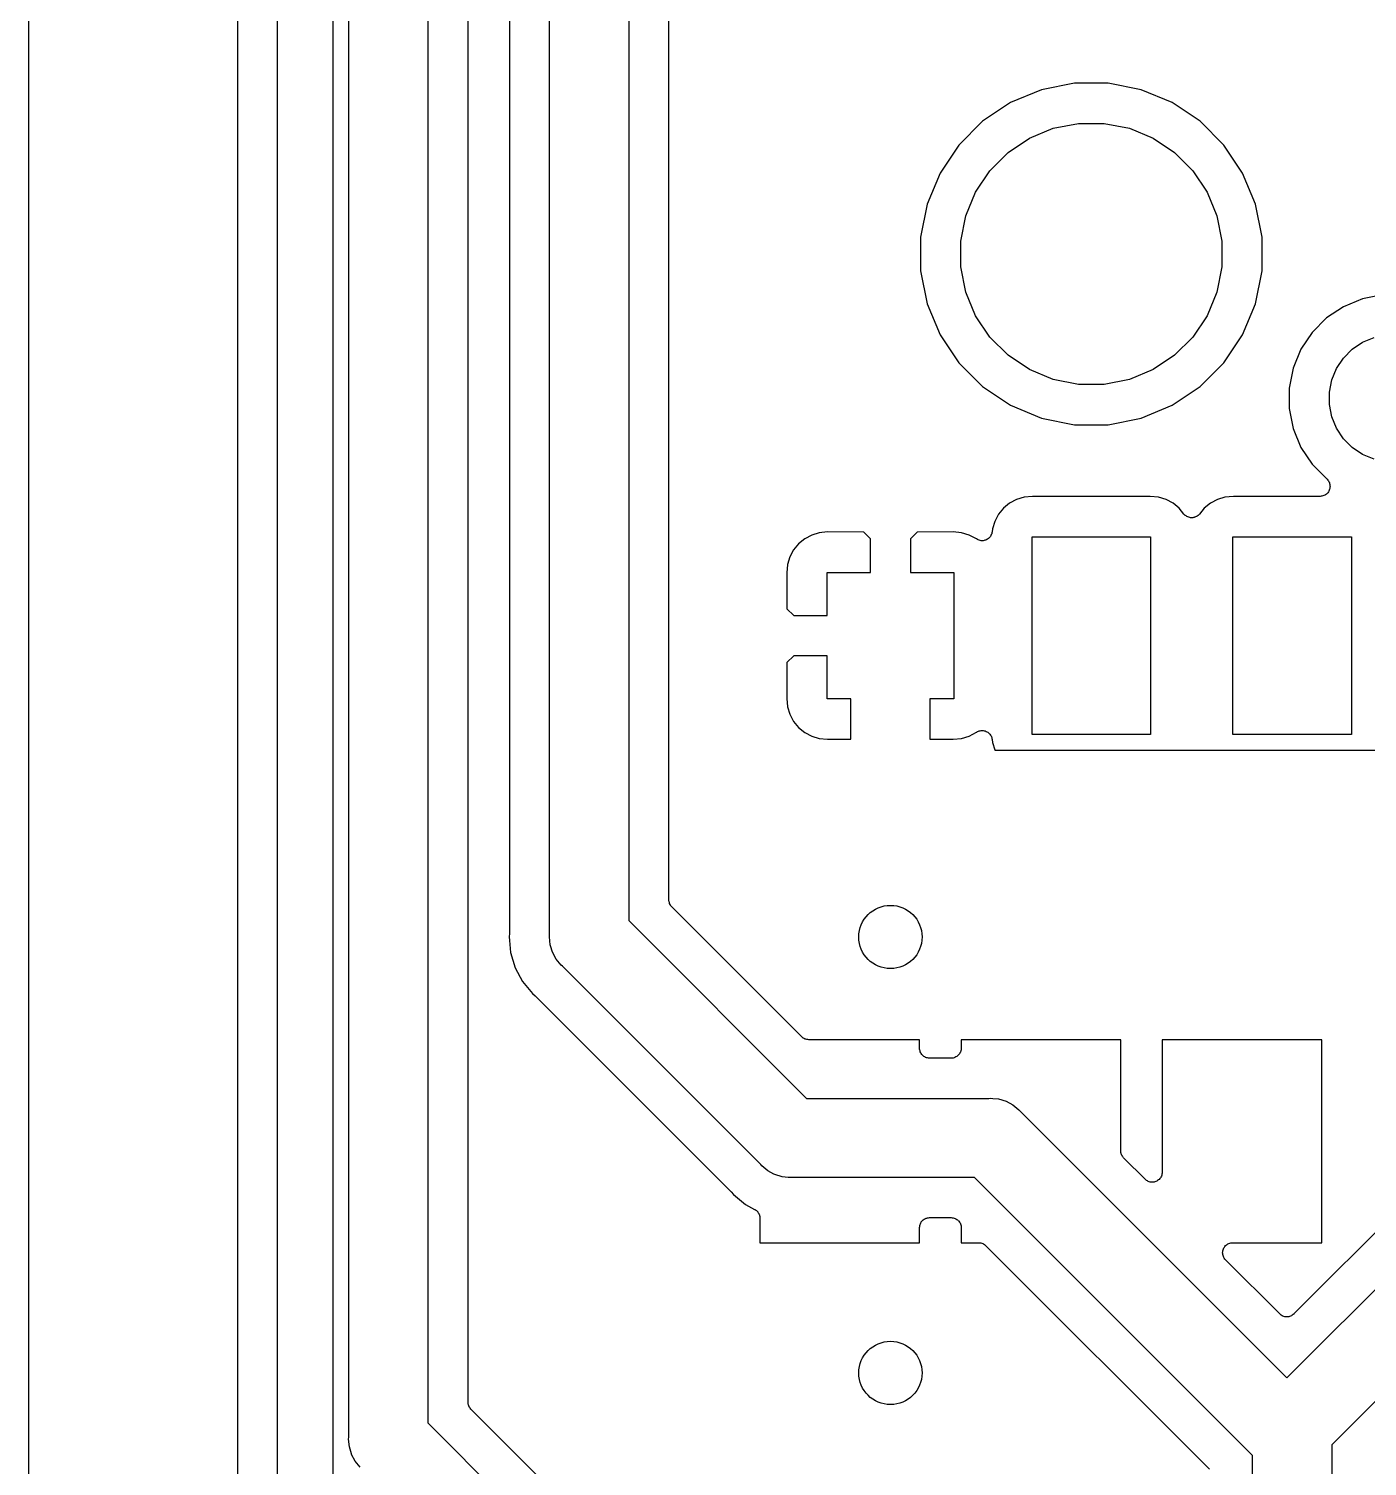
# Model space of a CAD drawing. Extents: x 72.9 to 155.7, y -140.4 to -71.7.
# Drawn here: x 72.92 to 89.85, y -117.18 to -99.01 of the extents above; entities that cross this region are included whole.
import ezdxf

# ---------------------------------------------------------------- set-up
doc = ezdxf.new("R2010")
doc.units = 0
doc.header["$MEASUREMENT"] = 0
doc.layers.add('BLACK', color=7, linetype='CONTINUOUS')

msp = doc.modelspace()

# ---------------------------------------------------------------- linework, layer by layer
at = {"layer": 'BLACK', "linetype": 'CONTINUOUS'}
for p, q in [((72.923, -140.31), (72.923, -71.78)), ((75.562, -78.5684), (75.562, -130.982)), ((76.07, -131.013), (76.07, -78.5372)), ((76.77, -78.665), (76.77, -130.885)), ((76.97, -116.815), (76.97, -81.3446)), ((77.97, -81.5271), (77.97, -116.633)), ((78.478, -116.37), (78.478, -81.7901)), ((79.002, -92.7658), (79.002, -110.434)), ((79.51, -110.465), (79.51, -92.7346)), ((80.51, -92.9171), (80.51, -110.283)), ((81.018, -110.02), (81.018, -93.1801)), ((86.1474, -99.695), (85.7302, -99.778)), ((86.5726, -99.695), (86.1474, -99.695)), ((86.9898, -99.778), (86.5726, -99.695)), ((85.3373, -99.9407), (84.9837, -100.177)), ((85.7302, -99.778), (85.3373, -99.9407)), ((87.3827, -99.9407), (86.9898, -99.778)), ((87.7363, -100.177), (87.3827, -99.9407)), ((84.9837, -100.177), (84.683, -100.478)), ((85.578, -100.391), (85.8784, -100.266)), ((85.8784, -100.266), (86.1974, -100.203)), ((86.1974, -100.203), (86.5226, -100.203)), ((86.5226, -100.203), (86.8416, -100.266)), ((86.8416, -100.266), (87.142, -100.391)), ((88.037, -100.478), (87.7363, -100.177)), ((84.683, -100.478), (84.4467, -100.831)), ((85.3075, -100.572), (85.578, -100.391)), ((87.142, -100.391), (87.4125, -100.572)), ((88.2733, -100.831), (88.037, -100.478)), ((85.0776, -100.802), (85.3075, -100.572)), ((87.4125, -100.572), (87.6424, -100.802)), ((84.4467, -100.831), (84.284, -101.224)), ((84.8969, -101.072), (85.0776, -100.802)), ((87.6424, -100.802), (87.8231, -101.072)), ((88.436, -101.224), (88.2733, -100.831)), ((84.284, -101.224), (84.201, -101.641)), ((84.7724, -101.372), (84.8969, -101.072)), ((87.8231, -101.072), (87.9476, -101.372)), ((88.519, -101.641), (88.436, -101.224)), ((84.709, -101.691), (84.7724, -101.372)), ((87.9476, -101.372), (88.011, -101.691)), ((84.201, -101.641), (84.201, -102.067)), ((84.709, -102.017), (84.709, -101.691)), ((88.011, -101.691), (88.011, -102.017)), ((88.519, -102.067), (88.519, -101.641)), ((84.201, -102.067), (84.284, -102.484)), ((84.7724, -102.336), (84.709, -102.017)), ((88.011, -102.017), (87.9476, -102.336)), ((88.436, -102.484), (88.519, -102.067)), ((84.284, -102.484), (84.4467, -102.877)), ((84.8969, -102.636), (84.7724, -102.336)), ((87.9476, -102.336), (87.8231, -102.636)), ((88.2733, -102.877), (88.436, -102.484)), ((89.7885, -102.422), (89.5504, -102.521)), ((90.0412, -102.372), (89.7885, -102.422)), ((85.0776, -102.906), (84.8969, -102.636)), ((87.8231, -102.636), (87.6424, -102.906)), ((89.3362, -102.664), (89.154, -102.846)), ((89.5504, -102.521), (89.3362, -102.664)), ((89.154, -102.846), (89.0109, -103.06)), ((84.4467, -102.877), (84.683, -103.23)), ((85.3075, -103.136), (85.0776, -102.906)), ((87.6424, -102.906), (87.4125, -103.136)), ((88.037, -103.23), (88.2733, -102.877)), ((89.66, -103.059), (89.7911, -102.971)), ((89.7911, -102.971), (89.9366, -102.911)), ((84.683, -103.23), (84.9837, -103.531)), ((85.578, -103.317), (85.3075, -103.136)), ((87.4125, -103.136), (87.142, -103.317)), ((87.7363, -103.531), (88.037, -103.23)), ((89.0109, -103.06), (88.9123, -103.298)), ((89.461, -103.301), (89.5486, -103.17)), ((89.5486, -103.17), (89.66, -103.059)), ((85.8784, -103.442), (85.578, -103.317)), ((87.142, -103.317), (86.8416, -103.442)), ((88.9123, -103.298), (88.862, -103.551)), ((89.4007, -103.447), (89.461, -103.301)), ((84.9837, -103.531), (85.3373, -103.767)), ((86.1974, -103.505), (85.8784, -103.442)), ((86.5226, -103.505), (86.1974, -103.505)), ((86.8416, -103.442), (86.5226, -103.505)), ((87.3827, -103.767), (87.7363, -103.531)), ((88.862, -103.551), (88.862, -103.809)), ((89.37, -103.601), (89.4007, -103.447)), ((85.3373, -103.767), (85.7302, -103.93)), ((86.9898, -103.93), (87.3827, -103.767)), ((89.37, -103.759), (89.37, -103.601)), ((89.4007, -103.913), (89.37, -103.759)), ((85.7302, -103.93), (86.1474, -104.013)), ((86.5726, -104.013), (86.9898, -103.93)), ((88.862, -103.809), (88.9123, -104.062)), ((89.461, -104.059), (89.4007, -103.913)), ((86.1474, -104.013), (86.5726, -104.013)), ((88.9123, -104.062), (89.0109, -104.3)), ((89.5486, -104.19), (89.461, -104.059)), ((89.0109, -104.3), (89.154, -104.514)), ((89.66, -104.301), (89.5486, -104.19)), ((89.7911, -104.389), (89.66, -104.301)), ((89.9366, -104.449), (89.7911, -104.389)), ((89.154, -104.514), (89.3423, -104.702)), ((89.3423, -104.702), (89.3433, -104.703)), ((89.3433, -104.703), (89.3433, -104.703)), ((89.3433, -104.703), (89.3433, -104.703)), ((89.3433, -104.703), (89.3436, -104.703)), ((89.3436, -104.703), (89.3512, -104.713)), ((89.3576, -104.863), (89.3498, -104.873)), ((89.3512, -104.713), (89.3588, -104.722)), ((89.3577, -104.863), (89.3576, -104.863)), ((89.3578, -104.863), (89.3577, -104.863)), ((89.3636, -104.852), (89.3578, -104.863)), ((89.3588, -104.722), (89.3589, -104.723)), ((89.3589, -104.723), (89.359, -104.723)), ((89.359, -104.723), (89.3646, -104.734)), ((89.3694, -104.842), (89.3636, -104.852)), ((89.3646, -104.734), (89.3703, -104.744)), ((89.3695, -104.841), (89.3694, -104.842)), ((89.3696, -104.841), (89.3695, -104.841)), ((89.3732, -104.829), (89.3696, -104.841)), ((89.3703, -104.744), (89.3703, -104.745)), ((89.3703, -104.745), (89.3704, -104.745)), ((89.3704, -104.745), (89.3739, -104.757)), ((89.3768, -104.818), (89.3732, -104.829)), ((89.3739, -104.757), (89.3773, -104.768)), ((89.3769, -104.818), (89.3768, -104.818)), ((89.3782, -104.805), (89.3769, -104.817)), ((89.3769, -104.817), (89.3769, -104.818)), ((89.3773, -104.768), (89.3773, -104.768)), ((89.3773, -104.768), (89.3774, -104.769)), ((89.3774, -104.769), (89.3784, -104.781)), ((89.3795, -104.793), (89.3782, -104.805)), ((89.3784, -104.781), (89.3795, -104.793)), ((89.3795, -104.793), (89.3795, -104.793)), ((89.3795, -104.793), (89.3795, -104.793)), ((85.3264, -105.006), (85.2491, -105.069)), ((85.4147, -104.958), (85.3264, -105.006)), ((85.5104, -104.929), (85.4147, -104.958)), ((85.6162, -104.919), (85.5104, -104.929)), ((87.1038, -104.919), (85.6162, -104.919)), ((87.2096, -104.929), (87.1038, -104.919)), ((87.3053, -104.958), (87.2096, -104.929)), ((87.3936, -105.006), (87.3053, -104.958)), ((87.4709, -105.069), (87.3936, -105.006)), ((87.8664, -105.006), (87.7891, -105.069)), ((87.9547, -104.958), (87.8664, -105.006)), ((88.0504, -104.929), (87.9547, -104.958)), ((88.1562, -104.919), (88.0504, -104.929)), ((89.2525, -104.919), (88.1562, -104.919)), ((89.2647, -104.918), (89.2525, -104.919)), ((89.2768, -104.917), (89.2647, -104.918)), ((89.277, -104.917), (89.2768, -104.917)), ((89.2772, -104.917), (89.277, -104.917)), ((89.2889, -104.913), (89.2772, -104.917)), ((89.3005, -104.91), (89.2889, -104.913)), ((89.3007, -104.909), (89.3005, -104.91)), ((89.3009, -104.909), (89.3007, -104.909)), ((89.3117, -104.904), (89.3009, -104.909)), ((89.3224, -104.898), (89.3117, -104.904)), ((89.3226, -104.898), (89.3224, -104.898)), ((89.3228, -104.898), (89.3226, -104.898)), ((89.3322, -104.89), (89.3228, -104.898)), ((89.3417, -104.882), (89.3322, -104.89)), ((89.3418, -104.882), (89.3417, -104.882)), ((89.342, -104.882), (89.3418, -104.882)), ((89.3498, -104.873), (89.342, -104.882)), ((85.1856, -105.146), (85.1384, -105.235)), ((85.2491, -105.069), (85.1856, -105.146)), ((87.5318, -105.143), (87.4709, -105.069)), ((87.5403, -105.152), (87.5318, -105.143)), ((87.5487, -105.16), (87.5403, -105.152)), ((87.5491, -105.16), (87.5487, -105.16)), ((87.5493, -105.161), (87.5491, -105.16)), ((87.5593, -105.167), (87.5493, -105.161)), ((87.5693, -105.174), (87.5593, -105.167)), ((87.5696, -105.174), (87.5693, -105.174)), ((87.5699, -105.175), (87.5696, -105.174)), ((87.581, -105.179), (87.5699, -105.175)), ((87.5921, -105.184), (87.581, -105.179)), ((87.5925, -105.184), (87.5921, -105.184)), ((87.5928, -105.184), (87.5925, -105.184)), ((87.6046, -105.186), (87.5928, -105.184)), ((87.6163, -105.189), (87.6046, -105.186)), ((87.6167, -105.189), (87.6163, -105.189)), ((87.6171, -105.189), (87.6167, -105.189)), ((87.6291, -105.189), (87.6171, -105.189)), ((87.6411, -105.189), (87.6291, -105.189)), ((87.6415, -105.189), (87.6411, -105.189)), ((87.6419, -105.189), (87.6415, -105.189)), ((87.6536, -105.187), (87.6419, -105.189)), ((87.6655, -105.185), (87.6536, -105.187)), ((87.6658, -105.184), (87.6655, -105.185)), ((87.6662, -105.184), (87.6658, -105.184)), ((87.6773, -105.18), (87.6662, -105.184)), ((87.6885, -105.175), (87.6773, -105.18)), ((87.6888, -105.175), (87.6885, -105.175)), ((87.6892, -105.175), (87.6888, -105.175)), ((87.6992, -105.168), (87.6892, -105.175)), ((87.7093, -105.162), (87.6992, -105.168)), ((87.7096, -105.162), (87.7093, -105.162)), ((87.7099, -105.161), (87.7096, -105.162)), ((87.7184, -105.153), (87.7099, -105.161)), ((87.727, -105.145), (87.7184, -105.153)), ((87.7275, -105.144), (87.727, -105.145)), ((87.7282, -105.143), (87.7275, -105.144)), ((87.7275, -105.144), (87.7275, -105.144)), ((87.7275, -105.144), (87.7275, -105.144)), ((87.7891, -105.069), (87.7282, -105.143)), ((82.8247, -105.408), (82.7364, -105.456)), ((82.9204, -105.379), (82.8247, -105.408)), ((83.0259, -105.369), (82.9204, -105.379)), ((83.4813, -105.372), (83.0259, -105.369)), ((83.566, -105.456), (83.4813, -105.372)), ((84.1587, -105.372), (84.074, -105.456)), ((84.6141, -105.369), (84.1587, -105.372)), ((84.7196, -105.379), (84.6141, -105.369)), ((84.8153, -105.408), (84.7196, -105.379)), ((84.9089, -105.458), (84.8153, -105.408)), ((85.0957, -105.403), (85.091, -105.414)), ((85.1005, -105.392), (85.0957, -105.403)), ((85.1006, -105.392), (85.1005, -105.392)), ((85.1007, -105.391), (85.1006, -105.392)), ((85.1031, -105.38), (85.1007, -105.391)), ((85.1057, -105.368), (85.1031, -105.38)), ((85.1058, -105.366), (85.1057, -105.367)), ((85.1057, -105.367), (85.1057, -105.367)), ((85.1057, -105.367), (85.1057, -105.367)), ((85.1057, -105.367), (85.1057, -105.368)), ((85.1094, -105.33), (85.1058, -105.366)), ((85.1384, -105.235), (85.1094, -105.33)), ((82.6591, -105.519), (82.5956, -105.596)), ((82.7364, -105.456), (82.6591, -105.519)), ((83.566, -105.88), (83.566, -105.456)), ((84.074, -105.456), (84.074, -105.88)), ((84.919, -105.465), (84.9089, -105.458)), ((84.9089, -105.458), (84.9089, -105.458)), ((84.9193, -105.465), (84.919, -105.465)), ((84.9195, -105.465), (84.9193, -105.465)), ((84.9307, -105.47), (84.9195, -105.465)), ((84.9419, -105.475), (84.9307, -105.47)), ((84.9421, -105.475), (84.9419, -105.475)), ((84.9424, -105.475), (84.9421, -105.475)), ((84.9543, -105.477), (84.9424, -105.475)), ((84.9661, -105.48), (84.9543, -105.477)), ((84.9664, -105.48), (84.9661, -105.48)), ((84.9667, -105.48), (84.9664, -105.48)), ((84.9788, -105.48), (84.9667, -105.48)), ((84.9909, -105.48), (84.9788, -105.48)), ((84.9912, -105.48), (84.9909, -105.48)), ((84.9915, -105.48), (84.9912, -105.48)), ((85.0034, -105.478), (84.9915, -105.48)), ((85.0153, -105.475), (85.0034, -105.478)), ((85.0155, -105.475), (85.0153, -105.475)), ((85.0158, -105.475), (85.0155, -105.475)), ((85.0271, -105.471), (85.0158, -105.475)), ((85.0382, -105.466), (85.0271, -105.471)), ((85.0385, -105.466), (85.0382, -105.466)), ((85.0387, -105.466), (85.0385, -105.466)), ((85.049, -105.459), (85.0387, -105.466)), ((85.059, -105.453), (85.049, -105.459)), ((85.0592, -105.452), (85.059, -105.453)), ((85.0594, -105.452), (85.0592, -105.452)), ((85.0682, -105.444), (85.0594, -105.452)), ((85.0767, -105.435), (85.0682, -105.444)), ((85.0769, -105.435), (85.0767, -105.435)), ((85.0771, -105.435), (85.0769, -105.435)), ((85.0839, -105.425), (85.0771, -105.435)), ((85.0907, -105.415), (85.0839, -105.425)), ((85.0908, -105.415), (85.0907, -105.415)), ((85.091, -105.414), (85.0908, -105.415)), ((85.61, -107.93), (85.61, -105.43)), ((85.61, -105.43), (87.11, -105.43)), ((87.11, -105.43), (87.11, -107.93)), ((88.15, -107.93), (88.15, -105.43)), ((88.15, -105.43), (89.65, -105.43)), ((89.65, -105.43), (89.65, -107.93)), ((82.5484, -105.685), (82.5194, -105.78)), ((82.5956, -105.596), (82.5484, -105.685)), ((82.5194, -105.78), (82.509, -105.886)), ((82.509, -105.886), (82.5117, -106.341)), ((83.02, -106.426), (83.02, -105.88)), ((83.02, -105.88), (83.566, -105.88)), ((84.074, -105.88), (84.62, -105.88)), ((84.62, -105.88), (84.62, -107.48)), ((82.5117, -106.341), (82.5964, -106.426)), ((82.5964, -106.426), (83.02, -106.426)), ((82.5117, -107.019), (82.509, -107.474)), ((82.5964, -106.934), (82.5117, -107.019)), ((83.02, -106.934), (82.5964, -106.934)), ((83.02, -107.48), (83.02, -106.934)), ((82.509, -107.474), (82.5194, -107.58)), ((82.5194, -107.58), (82.5484, -107.675)), ((83.32, -107.48), (83.02, -107.48)), ((83.32, -107.989), (83.32, -107.48)), ((84.62, -107.48), (84.32, -107.48)), ((84.32, -107.48), (84.32, -107.989)), ((82.5484, -107.675), (82.5956, -107.764)), ((82.5956, -107.764), (82.6591, -107.841)), ((82.6591, -107.841), (82.7364, -107.904)), ((82.7364, -107.904), (82.8247, -107.952)), ((82.8247, -107.952), (82.9204, -107.981)), ((84.7196, -107.981), (84.8153, -107.952)), ((84.8153, -107.952), (84.9087, -107.902)), ((84.9087, -107.902), (84.9105, -107.901)), ((84.9105, -107.901), (84.9206, -107.894)), ((84.9206, -107.894), (84.9208, -107.894)), ((84.9208, -107.894), (84.9211, -107.894)), ((84.9211, -107.894), (84.9325, -107.889)), ((84.9325, -107.889), (84.9436, -107.885)), ((84.9436, -107.885), (84.9438, -107.885)), ((84.9438, -107.885), (84.9441, -107.884)), ((84.9441, -107.884), (84.9561, -107.882)), ((84.9561, -107.882), (84.9679, -107.88)), ((84.9679, -107.88), (84.9682, -107.88)), ((84.9682, -107.88), (84.9685, -107.88)), ((84.9685, -107.88), (84.9806, -107.88)), ((84.9806, -107.88), (84.9927, -107.88)), ((84.9927, -107.88), (84.993, -107.88)), ((84.993, -107.88), (84.9932, -107.88)), ((84.9932, -107.88), (85.0051, -107.883)), ((85.0051, -107.883), (85.017, -107.885)), ((85.017, -107.885), (85.0172, -107.885)), ((85.0172, -107.885), (85.0175, -107.885)), ((85.0175, -107.885), (85.0286, -107.89)), ((85.0286, -107.89), (85.0398, -107.895)), ((85.0398, -107.895), (85.04, -107.895)), ((85.04, -107.895), (85.0403, -107.895)), ((85.0403, -107.895), (85.0504, -107.902)), ((85.0504, -107.902), (85.0604, -107.909)), ((85.0604, -107.909), (85.0606, -107.909)), ((85.0606, -107.909), (85.0608, -107.909)), ((85.0608, -107.909), (85.0694, -107.918)), ((85.0694, -107.918), (85.0778, -107.926)), ((85.0778, -107.926), (85.078, -107.926)), ((85.078, -107.926), (85.0782, -107.927)), ((85.0782, -107.927), (85.0849, -107.937)), ((85.0849, -107.937), (85.0916, -107.947)), ((85.0916, -107.947), (85.0917, -107.947)), ((85.0917, -107.947), (85.0918, -107.947)), ((85.0918, -107.947), (85.0964, -107.959)), ((87.11, -107.93), (85.61, -107.93)), ((89.65, -107.93), (88.15, -107.93)), ((82.9204, -107.981), (83.0259, -107.991)), ((83.0259, -107.991), (83.32, -107.989)), ((84.32, -107.989), (84.6141, -107.991)), ((84.6141, -107.991), (84.7196, -107.981)), ((85.0964, -107.959), (85.101, -107.97)), ((85.101, -107.97), (85.1011, -107.97)), ((85.1011, -107.97), (85.1012, -107.97)), ((85.1012, -107.97), (85.1035, -107.982)), ((85.1035, -107.982), (85.1058, -107.994)), ((85.1058, -107.994), (85.1094, -108.03)), ((85.1094, -108.03), (85.1384, -108.125)), ((85.1384, -108.125), (85.1409, -108.13)), ((85.1409, -108.13), (103.533, -108.13)), ((81.0191, -110.032), (81.018, -110.02)), ((81.0202, -110.043), (81.0191, -110.032)), ((81.0204, -110.044), (81.0202, -110.043)), ((81.0204, -110.045), (81.0204, -110.044)), ((81.0238, -110.056), (81.0204, -110.045)), ((81.0271, -110.067), (81.0238, -110.056)), ((81.0274, -110.068), (81.0271, -110.067)), ((81.0276, -110.068), (81.0274, -110.068)), ((81.0331, -110.079), (81.0276, -110.068)), ((81.0385, -110.089), (81.0331, -110.079)), ((81.0389, -110.09), (81.0385, -110.089)), ((81.0392, -110.09), (81.0389, -110.09)), ((81.0466, -110.099), (81.0392, -110.09)), ((81.054, -110.108), (81.0466, -110.099)), ((81.0549, -110.109), (81.054, -110.108)), ((81.0552, -110.11), (81.0549, -110.109)), ((81.0549, -110.109), (81.0549, -110.109)), ((81.0549, -110.109), (81.0549, -110.109)), ((82.6978, -111.752), (81.0552, -110.11)), ((80.51, -110.283), (82.7571, -112.53)), ((79.0014, -110.447), (78.9971, -110.49)), ((78.9971, -110.49), (79.0014, -110.533)), ((79.002, -110.436), (79.0014, -110.441)), ((79.0014, -110.441), (79.0014, -110.447)), ((79.002, -110.434), (79.002, -110.436)), ((79.5076, -110.49), (79.51, -110.465)), ((79.5172, -110.588), (79.5076, -110.49)), ((79.0014, -110.533), (79.0166, -110.688)), ((79.5216, -110.602), (79.5172, -110.588)), ((79.5458, -110.682), (79.5216, -110.602)), ((79.0166, -110.688), (79.0742, -110.878)), ((79.5923, -110.769), (79.5458, -110.682)), ((79.6547, -110.845), (79.5923, -110.769)), ((79.6738, -110.861), (79.6547, -110.845)), ((82.1791, -113.366), (79.6738, -110.861)), ((79.0742, -110.878), (79.1678, -111.053)), ((79.1678, -111.053), (79.2938, -111.206)), ((79.2938, -111.206), (79.3274, -111.234)), ((79.3274, -111.234), (79.3288, -111.235)), ((79.3288, -111.235), (79.3325, -111.239)), ((79.3325, -111.239), (79.3367, -111.242)), ((79.3367, -111.242), (81.7978, -113.703)), ((82.7069, -111.76), (82.6978, -111.752)), ((82.7159, -111.767), (82.7069, -111.76)), ((82.7165, -111.768), (82.7159, -111.767)), ((82.717, -111.768), (82.7165, -111.768)), ((82.7273, -111.774), (82.717, -111.768)), ((82.7376, -111.779), (82.7273, -111.774)), ((82.7382, -111.779), (82.7376, -111.779)), ((82.7388, -111.78), (82.7382, -111.779)), ((82.7501, -111.783), (82.7388, -111.78)), ((82.7612, -111.787), (82.7501, -111.783)), ((82.7619, -111.787), (82.7612, -111.787)), ((82.7625, -111.787), (82.7619, -111.787)), ((82.7742, -111.788), (82.7625, -111.787)), ((82.7859, -111.789), (82.7742, -111.788)), ((82.7872, -111.789), (82.7859, -111.789)), ((82.7876, -111.789), (82.7872, -111.789)), ((82.7872, -111.789), (82.7872, -111.789)), ((82.7872, -111.789), (82.7872, -111.789)), ((84.1881, -111.789), (82.7876, -111.789)), ((84.1881, -111.895), (84.1881, -111.789)), ((84.1893, -111.907), (84.1881, -111.895)), ((84.1904, -111.919), (84.1893, -111.907)), ((84.1905, -111.919), (84.1904, -111.919)), ((84.1905, -111.92), (84.1905, -111.919)), ((84.194, -111.931), (84.1905, -111.92)), ((84.1974, -111.943), (84.194, -111.931)), ((84.1976, -111.943), (84.1974, -111.943)), ((84.1977, -111.943), (84.1976, -111.943)), ((84.2033, -111.954), (84.1977, -111.943)), ((84.7045, -111.945), (84.6988, -111.955)), ((84.7047, -111.945), (84.7045, -111.945)), ((84.7049, -111.944), (84.7047, -111.945)), ((84.7084, -111.933), (84.7049, -111.944)), ((84.712, -111.921), (84.7084, -111.933)), ((84.7121, -111.921), (84.712, -111.921)), ((84.7122, -111.921), (84.7121, -111.921)), ((84.7135, -111.909), (84.7122, -111.921)), ((84.7148, -111.897), (84.7135, -111.909)), ((86.7332, -111.789), (84.7148, -111.789)), ((84.7148, -111.789), (84.7148, -111.895)), ((84.7148, -111.895), (84.7148, -111.896)), ((84.7148, -111.896), (84.7148, -111.896)), ((84.7148, -111.896), (84.7148, -111.896)), ((84.7148, -111.896), (84.7148, -111.897)), ((86.7332, -113.195), (86.7332, -111.789)), ((89.2746, -111.789), (87.2562, -111.789)), ((87.2562, -111.789), (87.2562, -113.464)), ((89.2746, -114.355), (89.2746, -111.789)), ((84.2089, -111.965), (84.2033, -111.954)), ((84.2091, -111.965), (84.2089, -111.965)), ((84.2093, -111.965), (84.2091, -111.965)), ((84.2169, -111.975), (84.2093, -111.965)), ((84.2244, -111.984), (84.2169, -111.975)), ((84.2247, -111.984), (84.2244, -111.984)), ((84.225, -111.984), (84.2247, -111.984)), ((84.2342, -111.992), (84.225, -111.984)), ((84.2434, -112), (84.2342, -111.992)), ((84.2438, -112), (84.2434, -112)), ((84.2441, -112), (84.2438, -112)), ((84.2546, -112.006), (84.2441, -112)), ((84.2651, -112.012), (84.2546, -112.006)), ((84.2655, -112.012), (84.2651, -112.012)), ((84.2659, -112.012), (84.2655, -112.012)), ((84.2773, -112.016), (84.2659, -112.012)), ((84.2887, -112.019), (84.2773, -112.016)), ((84.2892, -112.019), (84.2887, -112.019)), ((84.2896, -112.019), (84.2892, -112.019)), ((84.3014, -112.021), (84.2896, -112.019)), ((84.3133, -112.022), (84.3014, -112.021)), ((84.3142, -112.022), (84.3133, -112.022)), ((84.3143, -112.022), (84.3142, -112.022)), ((84.3142, -112.022), (84.3142, -112.022)), ((84.3151, -112.022), (84.3143, -112.022)), ((84.5878, -112.022), (84.3151, -112.022)), ((84.5997, -112.021), (84.5878, -112.022)), ((84.6116, -112.02), (84.5997, -112.021)), ((84.612, -112.02), (84.6116, -112.02)), ((84.6125, -112.02), (84.612, -112.02)), ((84.624, -112.016), (84.6125, -112.02)), ((84.6354, -112.013), (84.624, -112.016)), ((84.6358, -112.013), (84.6354, -112.013)), ((84.6362, -112.012), (84.6358, -112.013)), ((84.6468, -112.007), (84.6362, -112.012)), ((84.6574, -112.001), (84.6468, -112.007)), ((84.6577, -112.001), (84.6574, -112.001)), ((84.6581, -112.001), (84.6577, -112.001)), ((84.6674, -111.993), (84.6581, -112.001)), ((84.6767, -111.986), (84.6674, -111.993)), ((84.677, -111.985), (84.6767, -111.986)), ((84.6773, -111.985), (84.677, -111.985)), ((84.6849, -111.976), (84.6773, -111.985)), ((84.6926, -111.967), (84.6849, -111.976)), ((84.6928, -111.966), (84.6926, -111.967)), ((84.6931, -111.966), (84.6928, -111.966)), ((84.6988, -111.955), (84.6931, -111.966)), ((82.7571, -112.53), (85.0654, -112.53)), ((85.0654, -112.53), (85.09, -112.528)), ((85.09, -112.528), (85.1146, -112.53)), ((85.1146, -112.53), (85.188, -112.537)), ((85.188, -112.537), (85.2823, -112.566)), ((85.2823, -112.566), (85.3691, -112.612)), ((85.3691, -112.612), (85.4453, -112.675)), ((85.4453, -112.675), (85.4609, -112.694)), ((85.4609, -112.694), (88.8318, -116.065)), ((86.7343, -113.207), (86.7332, -113.195)), ((86.7354, -113.218), (86.7343, -113.207)), ((86.7356, -113.219), (86.7354, -113.218)), ((86.7356, -113.22), (86.7356, -113.219)), ((86.739, -113.231), (86.7356, -113.22)), ((82.1947, -113.385), (82.1791, -113.366)), ((82.2709, -113.448), (82.1947, -113.385)), ((86.7423, -113.242), (86.739, -113.231)), ((86.7426, -113.243), (86.7423, -113.242)), ((86.7428, -113.243), (86.7426, -113.243)), ((86.7483, -113.254), (86.7428, -113.243)), ((86.7537, -113.264), (86.7483, -113.254)), ((86.7541, -113.265), (86.7537, -113.264)), ((86.7544, -113.265), (86.7541, -113.265)), ((86.7618, -113.274), (86.7544, -113.265)), ((86.7691, -113.284), (86.7618, -113.274)), ((86.7701, -113.285), (86.7691, -113.284)), ((86.7704, -113.285), (86.7701, -113.285)), ((86.7701, -113.285), (86.7701, -113.285)), ((86.7701, -113.285), (86.7701, -113.285)), ((87.0394, -113.554), (86.7704, -113.285)), ((82.3465, -113.488), (82.2709, -113.448)), ((82.3566, -113.494), (82.3465, -113.488)), ((82.3577, -113.494), (82.3566, -113.494)), ((82.452, -113.523), (82.3577, -113.494)), ((82.5254, -113.53), (82.452, -113.523)), ((82.55, -113.532), (82.5254, -113.53)), ((82.5254, -113.53), (82.5254, -113.53)), ((82.5745, -113.53), (82.55, -113.532)), ((84.8829, -113.53), (82.5745, -113.53)), ((88.4, -117.047), (84.8829, -113.53)), ((87.0488, -113.562), (87.0394, -113.554)), ((87.0582, -113.569), (87.0488, -113.562)), ((87.0584, -113.569), (87.0582, -113.569)), ((87.0586, -113.57), (87.0584, -113.569)), ((87.0693, -113.575), (87.0586, -113.57)), ((87.08, -113.581), (87.0693, -113.575)), ((87.0802, -113.581), (87.08, -113.581)), ((87.0804, -113.581), (87.0802, -113.581)), ((87.0921, -113.585), (87.0804, -113.581)), ((87.1037, -113.589), (87.0921, -113.585)), ((87.1039, -113.589), (87.1037, -113.589)), ((87.1041, -113.589), (87.1039, -113.589)), ((87.1162, -113.59), (87.1041, -113.589)), ((87.153, -113.589), (87.141, -113.59)), ((87.1532, -113.589), (87.153, -113.589)), ((87.1535, -113.589), (87.1532, -113.589)), ((87.1654, -113.585), (87.1535, -113.589)), ((87.1768, -113.582), (87.1654, -113.585)), ((87.177, -113.582), (87.1768, -113.582)), ((87.1772, -113.582), (87.177, -113.582)), ((87.1882, -113.576), (87.1772, -113.582)), ((87.1988, -113.57), (87.1882, -113.576)), ((87.1989, -113.57), (87.1988, -113.57)), ((87.1991, -113.57), (87.1989, -113.57)), ((87.2086, -113.562), (87.1991, -113.57)), ((87.2181, -113.555), (87.2086, -113.562)), ((87.2182, -113.555), (87.2181, -113.555)), ((87.2184, -113.555), (87.2182, -113.555)), ((87.2262, -113.545), (87.2184, -113.555)), ((87.234, -113.536), (87.2262, -113.545)), ((87.2341, -113.536), (87.234, -113.536)), ((87.2343, -113.535), (87.2341, -113.536)), ((87.2401, -113.525), (87.2343, -113.535)), ((87.246, -113.514), (87.2401, -113.525)), ((87.2461, -113.514), (87.246, -113.514)), ((87.246, -113.514), (87.246, -113.514)), ((87.2498, -113.502), (87.2461, -113.514)), ((87.2535, -113.491), (87.2498, -113.502)), ((87.2549, -113.478), (87.2535, -113.49)), ((87.2535, -113.49), (87.2535, -113.49)), ((87.2535, -113.49), (87.2535, -113.491)), ((87.2562, -113.466), (87.2549, -113.478)), ((87.2562, -113.464), (87.2562, -113.465)), ((87.2562, -113.465), (87.2562, -113.465)), ((87.2562, -113.465), (87.2562, -113.465)), ((87.2562, -113.465), (87.2562, -113.466)), ((81.7978, -113.703), (81.7991, -113.705)), ((81.7991, -113.705), (81.8024, -113.709)), ((81.8024, -113.709), (81.8062, -113.713)), ((81.8062, -113.713), (81.8338, -113.746)), ((81.8338, -113.746), (81.9873, -113.872)), ((87.1283, -113.591), (87.1162, -113.59)), ((87.1286, -113.591), (87.1283, -113.591)), ((87.1288, -113.591), (87.1286, -113.591)), ((87.141, -113.59), (87.1288, -113.591)), ((90.5514, -113.627), (88.9216, -115.256)), ((81.9873, -113.872), (82.1026, -113.934)), ((82.1026, -113.934), (82.1042, -113.935)), ((82.1042, -113.935), (82.1088, -113.938)), ((82.1088, -113.938), (82.1138, -113.941)), ((82.1138, -113.941), (82.119, -113.945)), ((82.119, -113.945), (82.1246, -113.949)), ((82.1246, -113.949), (82.1285, -113.953)), ((82.1285, -113.953), (82.1329, -113.956)), ((82.1329, -113.956), (82.1371, -113.962)), ((82.1371, -113.962), (82.1419, -113.966)), ((82.1419, -113.966), (82.145, -113.971)), ((82.145, -113.971), (82.1485, -113.976)), ((82.1485, -113.976), (82.1517, -113.982)), ((82.1517, -113.982), (82.1554, -113.987)), ((82.1554, -113.987), (82.1575, -113.992)), ((82.1575, -113.992), (82.1602, -113.997)), ((82.1602, -113.997), (82.1621, -114.004)), ((82.1621, -114.004), (82.1646, -114.01)), ((82.1646, -114.01), (82.1657, -114.016)), ((82.1657, -114.016), (82.1673, -114.021)), ((82.1673, -114.021), (82.168, -114.028)), ((82.168, -114.028), (82.1692, -114.035)), ((82.1692, -114.035), (82.1692, -114.04)), ((82.1692, -114.04), (82.1697, -114.046)), ((82.1697, -114.046), (82.1697, -114.355)), ((84.1909, -114.139), (84.1945, -114.127)), ((84.1945, -114.127), (84.198, -114.116)), ((84.198, -114.116), (84.1983, -114.115)), ((84.1983, -114.115), (84.1984, -114.115)), ((84.1984, -114.115), (84.2041, -114.105)), ((84.2041, -114.105), (84.2098, -114.094)), ((84.2098, -114.094), (84.2101, -114.094)), ((84.2101, -114.094), (84.2103, -114.093)), ((84.2103, -114.093), (84.218, -114.084)), ((84.218, -114.084), (84.2256, -114.075)), ((84.2256, -114.075), (84.226, -114.075)), ((84.226, -114.075), (84.2263, -114.074)), ((84.2263, -114.074), (84.2356, -114.067)), ((84.2356, -114.067), (84.2448, -114.059)), ((84.2448, -114.059), (84.2452, -114.059)), ((84.2452, -114.059), (84.2456, -114.059)), ((84.2456, -114.059), (84.2562, -114.053)), ((84.2562, -114.053), (84.2667, -114.048)), ((84.2667, -114.048), (84.2672, -114.047)), ((84.2672, -114.047), (84.2675, -114.047)), ((84.2675, -114.047), (84.279, -114.044)), ((84.279, -114.044), (84.2905, -114.04)), ((84.2905, -114.04), (84.2909, -114.04)), ((84.2909, -114.04), (84.2913, -114.04)), ((84.2913, -114.04), (84.3032, -114.039)), ((84.3032, -114.039), (84.3151, -114.038)), ((84.3151, -114.038), (84.5878, -114.038)), ((84.5878, -114.038), (84.5887, -114.038)), ((84.5887, -114.038), (84.5887, -114.038)), ((84.5887, -114.038), (84.5887, -114.038)), ((84.5887, -114.038), (84.5896, -114.038)), ((84.5896, -114.038), (84.6015, -114.039)), ((84.6015, -114.039), (84.6134, -114.041)), ((84.6134, -114.041), (84.6138, -114.041)), ((84.6138, -114.041), (84.6142, -114.041)), ((84.6142, -114.041), (84.6256, -114.044)), ((84.6256, -114.044), (84.637, -114.048)), ((84.637, -114.048), (84.6374, -114.048)), ((84.6374, -114.048), (84.6378, -114.048)), ((84.6378, -114.048), (84.6483, -114.054)), ((84.6483, -114.054), (84.6588, -114.06)), ((84.6588, -114.06), (84.6592, -114.06)), ((84.6592, -114.06), (84.6596, -114.06)), ((84.6596, -114.06), (84.6687, -114.068)), ((84.6687, -114.068), (84.6779, -114.076)), ((84.6779, -114.076), (84.6782, -114.076)), ((84.6782, -114.076), (84.6786, -114.076)), ((84.6786, -114.076), (84.686, -114.085)), ((84.686, -114.085), (84.6936, -114.095)), ((84.6936, -114.095), (84.6938, -114.095)), ((84.6938, -114.095), (84.6941, -114.095)), ((84.6941, -114.095), (84.6996, -114.106)), ((84.6996, -114.106), (84.7052, -114.117)), ((84.7052, -114.117), (84.7054, -114.117)), ((84.7054, -114.117), (84.7056, -114.117)), ((84.7056, -114.117), (84.7089, -114.129)), ((84.7089, -114.129), (84.7124, -114.14)), ((88.8318, -116.065), (90.9327, -113.964)), ((84.1881, -114.163), (84.1895, -114.151)), ((84.1881, -114.164), (84.1881, -114.163)), ((84.1881, -114.165), (84.1881, -114.164)), ((84.1881, -114.164), (84.1881, -114.164)), ((84.1881, -114.164), (84.1881, -114.164)), ((84.1881, -114.355), (84.1881, -114.165)), ((84.1895, -114.151), (84.1907, -114.139)), ((84.1907, -114.139), (84.1908, -114.139)), ((84.1908, -114.139), (84.1909, -114.139)), ((84.7124, -114.14), (84.7124, -114.141)), ((84.7124, -114.141), (84.7126, -114.141)), ((84.7126, -114.141), (84.7136, -114.153)), ((84.7136, -114.153), (84.7148, -114.165)), ((84.7148, -114.165), (84.7148, -114.355)), ((82.1697, -114.355), (84.1881, -114.355)), ((84.7148, -114.355), (84.9374, -114.355)), ((84.9374, -114.355), (84.9378, -114.356)), ((84.9378, -114.356), (84.9378, -114.356)), ((84.9378, -114.356), (84.9378, -114.356)), ((84.9378, -114.356), (84.9391, -114.356)), ((84.9391, -114.356), (84.9508, -114.357)), ((84.9508, -114.357), (84.9625, -114.358)), ((84.9625, -114.358), (84.9631, -114.358)), ((84.9631, -114.358), (84.9638, -114.358)), ((84.9638, -114.358), (84.975, -114.362)), ((84.975, -114.362), (84.9862, -114.365)), ((84.9862, -114.365), (84.9868, -114.366)), ((84.9868, -114.366), (84.9874, -114.366)), ((84.9874, -114.366), (84.9977, -114.371)), ((84.9977, -114.371), (85.008, -114.377)), ((85.008, -114.377), (85.0085, -114.377)), ((85.0085, -114.377), (85.0091, -114.378)), ((85.0091, -114.378), (85.0181, -114.385)), ((85.0181, -114.385), (85.0272, -114.393)), ((85.0272, -114.393), (87.8548, -117.22)), ((88.0206, -114.481), (88.0219, -114.469)), ((88.0206, -114.482), (88.0207, -114.481)), ((88.0207, -114.481), (88.0206, -114.481)), ((88.0217, -114.494), (88.0206, -114.482)), ((88.0228, -114.506), (88.0217, -114.494)), ((88.0219, -114.469), (88.0232, -114.457)), ((88.0232, -114.457), (88.0233, -114.457)), ((88.0233, -114.457), (88.0269, -114.445)), ((88.0233, -114.457), (88.0233, -114.457)), ((88.0269, -114.445), (88.0306, -114.433)), ((88.0306, -114.433), (88.0307, -114.433)), ((88.0307, -114.433), (88.0365, -114.422)), ((88.0307, -114.433), (88.0307, -114.433)), ((88.0365, -114.422), (88.0423, -114.411)), ((88.0423, -114.411), (88.0425, -114.411)), ((88.0425, -114.411), (88.0426, -114.411)), ((88.0426, -114.411), (88.0504, -114.402)), ((88.0504, -114.402), (88.0581, -114.392)), ((88.0581, -114.392), (88.0583, -114.392)), ((88.0583, -114.392), (88.0585, -114.392)), ((88.0585, -114.392), (88.068, -114.384)), ((88.068, -114.384), (88.0774, -114.377)), ((88.0774, -114.377), (88.0775, -114.377)), ((88.0775, -114.377), (88.0777, -114.376)), ((88.0777, -114.376), (88.0885, -114.371)), ((88.0885, -114.371), (88.0992, -114.365)), ((88.0992, -114.365), (88.0994, -114.365)), ((88.0994, -114.365), (88.0996, -114.365)), ((88.0996, -114.365), (88.1112, -114.361)), ((88.1112, -114.361), (88.123, -114.358)), ((88.123, -114.358), (88.1232, -114.358)), ((88.1232, -114.358), (88.1234, -114.358)), ((88.1234, -114.358), (88.1354, -114.357)), ((88.1354, -114.357), (88.1476, -114.355)), ((88.1476, -114.355), (89.2746, -114.355)), ((88.0229, -114.506), (88.0228, -114.506)), ((88.0263, -114.518), (88.0229, -114.506)), ((88.0229, -114.506), (88.0229, -114.506)), ((88.0297, -114.53), (88.0263, -114.518)), ((88.0298, -114.53), (88.0297, -114.53)), ((88.0299, -114.53), (88.0298, -114.53)), ((88.0355, -114.541), (88.0299, -114.53)), ((88.0411, -114.552), (88.0355, -114.541)), ((88.0413, -114.552), (88.0411, -114.552)), ((88.0414, -114.552), (88.0413, -114.552)), ((88.049, -114.562), (88.0414, -114.552)), ((88.0566, -114.571), (88.049, -114.562)), ((88.0569, -114.571), (88.0566, -114.571)), ((88.0578, -114.572), (88.0569, -114.571)), ((88.0569, -114.571), (88.0569, -114.571)), ((88.0569, -114.571), (88.0569, -114.571)), ((88.742, -115.256), (88.0578, -114.572)), ((91.5107, -114.8), (89.4, -116.911)), ((88.7512, -115.264), (88.742, -115.256)), ((88.7604, -115.272), (88.7512, -115.264)), ((88.7608, -115.272), (88.7604, -115.272)), ((88.7612, -115.272), (88.7608, -115.272)), ((88.7717, -115.278), (88.7612, -115.272)), ((88.7822, -115.284), (88.7717, -115.278)), ((88.7826, -115.284), (88.7822, -115.284)), ((88.783, -115.284), (88.7826, -115.284)), ((88.7945, -115.287), (88.783, -115.284)), ((88.8058, -115.291), (88.7945, -115.287)), ((88.8063, -115.291), (88.8058, -115.291)), ((88.8067, -115.291), (88.8063, -115.291)), ((88.8186, -115.292), (88.8067, -115.291)), ((88.8305, -115.294), (88.8186, -115.292)), ((88.8309, -115.294), (88.8305, -115.294)), ((88.8314, -115.294), (88.8309, -115.294)), ((88.8433, -115.293), (88.8314, -115.294)), ((88.8552, -115.292), (88.8433, -115.293)), ((88.8556, -115.291), (88.8552, -115.292)), ((88.856, -115.291), (88.8556, -115.291)), ((88.8676, -115.288), (88.856, -115.291)), ((88.879, -115.285), (88.8676, -115.288)), ((88.8794, -115.284), (88.879, -115.285)), ((88.8798, -115.284), (88.8794, -115.284)), ((88.8905, -115.279), (88.8798, -115.284)), ((88.901, -115.273), (88.8905, -115.279)), ((88.9013, -115.273), (88.901, -115.273)), ((88.9017, -115.273), (88.9013, -115.273)), ((88.911, -115.265), (88.9017, -115.273)), ((88.9203, -115.258), (88.911, -115.265)), ((88.9209, -115.257), (88.9203, -115.258)), ((88.921, -115.257), (88.9209, -115.257)), ((88.9216, -115.256), (88.921, -115.257)), ((88.921, -115.257), (88.921, -115.257)), ((78.4791, -116.382), (78.478, -116.37)), ((78.4802, -116.393), (78.4791, -116.382)), ((78.4804, -116.394), (78.4802, -116.393)), ((78.4804, -116.395), (78.4804, -116.394)), ((78.4838, -116.406), (78.4804, -116.395)), ((78.4871, -116.417), (78.4838, -116.406)), ((78.4874, -116.418), (78.4871, -116.417)), ((78.4876, -116.418), (78.4874, -116.418)), ((78.4931, -116.429), (78.4876, -116.418)), ((78.4985, -116.439), (78.4931, -116.429)), ((78.4989, -116.44), (78.4985, -116.439)), ((78.4992, -116.44), (78.4989, -116.44)), ((78.5066, -116.449), (78.4992, -116.44)), ((78.514, -116.458), (78.5066, -116.449)), ((78.5149, -116.459), (78.514, -116.458)), ((78.5152, -116.46), (78.5149, -116.459)), ((78.5149, -116.459), (78.5149, -116.459)), ((78.5149, -116.459), (78.5149, -116.459)), ((80.3903, -118.335), (78.5152, -116.46)), ((77.97, -116.633), (80.2171, -118.88)), ((76.9676, -116.84), (76.97, -116.815)), ((76.9772, -116.938), (76.9676, -116.84)), ((77.0038, -117.026), (76.9772, -116.938)), ((77.0058, -117.032), (77.0038, -117.026)), ((77.0523, -117.119), (77.0058, -117.032)), ((89.4, -116.911), (89.4, -117.868)), ((77.1147, -117.195), (77.0523, -117.119)), ((88.4, -117.868), (88.4, -117.047))]:
    msp.add_line(p, q, dxfattribs=at)
at = {"layer": 'BLACK'}
for centre in [(83.82, -110.49), (83.82, -116.002)]:
    msp.add_circle(centre, 0.4, dxfattribs=at)

doc.saveas('drawing.dxf')
